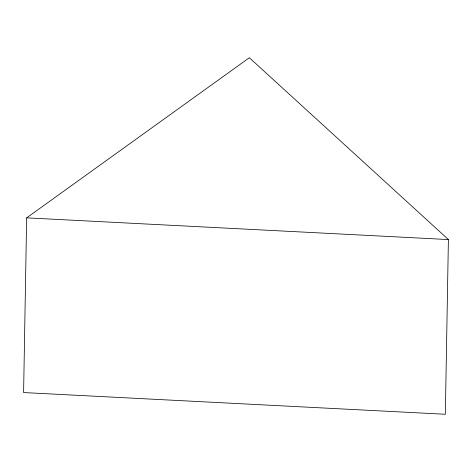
<?xml version="1.0" encoding="UTF-8"?>
<svg xmlns="http://www.w3.org/2000/svg" width="472" height="472" viewBox="0 0 472 472"><rect width="100%" height="100%" fill="white"/><g stroke="black" fill="none" stroke-linecap="round" stroke-linejoin="round"><path stroke-width="0.71" d="M26.65 217.852L23.6 392.556L445.35 414.268L448.4 239.564L249.358 57.731L26.65 217.852L448.4 239.564"/></g></svg>
